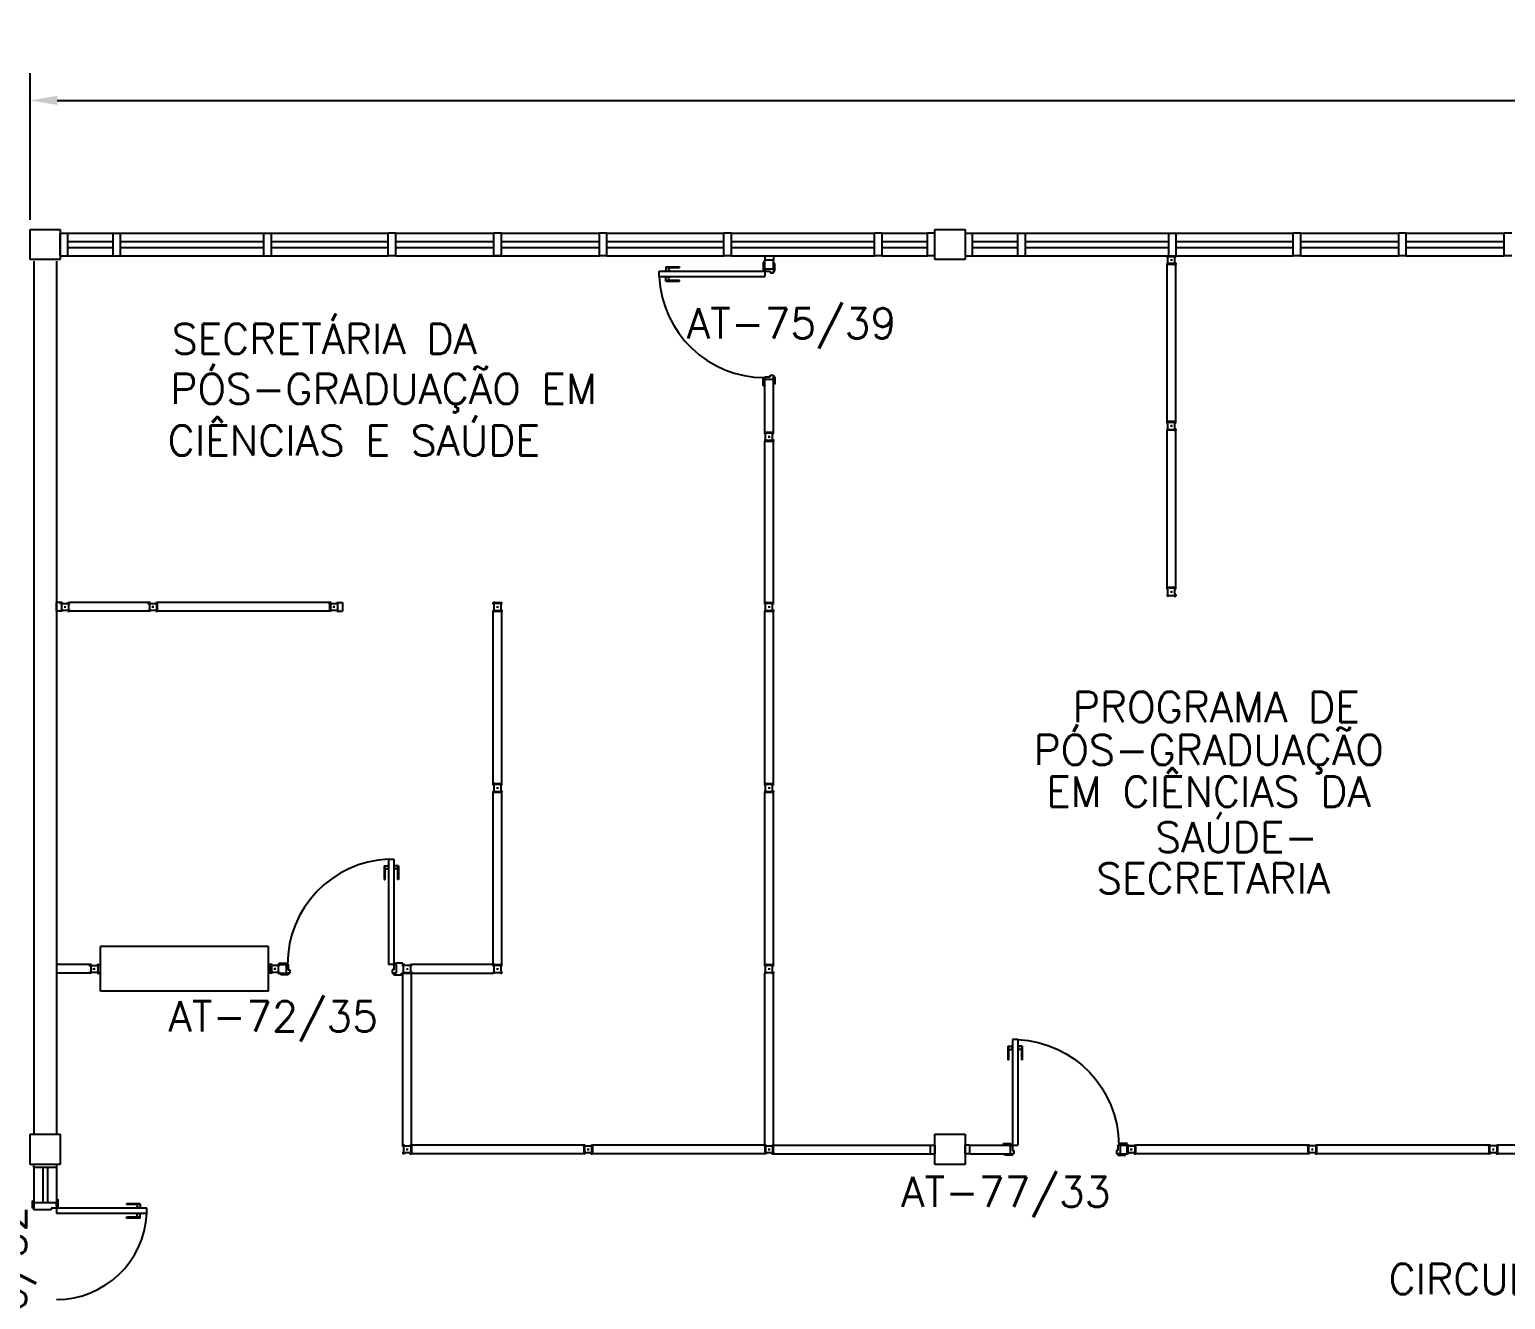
# Model space of a CAD drawing. Header units: millimetres. Extents: x 2069 to 2250, y 1124 to 1284.
# Drawn here: x 2139.21 to 2149, y 1159.99 to 1168.41 of the extents above; entities that cross this region are included whole.
import ezdxf

# ---------------------------------------------------------------- set-up
doc = ezdxf.new("R2010")
doc.units = ezdxf.units.MM
for name, color, linetype in [('ALV', 2, 'Continuous'), ('DIV', 2, 'Continuous'), ('DIV2', 2, 'Continuous'), ('DIVC', 2, 'Continuous'), ('ENDEREÇO', 2, 'Continuous'), ('JANELA', 1, 'Continuous'), ('MACANETA', 1, 'Continuous'), ('MARCO', 2, 'Continuous'), ('PILARES', 3, 'Continuous'), ('PORTA', 2, 'Continuous'), ('TEXTO', 2, 'Continuous')]:
    doc.layers.add(name, color=color, linetype=linetype)
doc.styles.get("Standard").update_dxf_attribs({"font": 'arial.ttf'})
doc.styles.add('UNB-100', font='simplex.shx', dxfattribs={"height": 0.2})
doc.dimstyles.get("Standard").update_dxf_attribs({"dimtxt": 0.18, "dimasz": 0.18, "dimexe": 0.18, "dimexo": 0.0625, "dimgap": 0.09, "dimtad": 0, "dimtih": 1, "dimtoh": 1, "dimdec": 4, "dimzin": 0, "dimdsep": 46, "dimtxsty": 'Standard', "dimcen": 0.09, "dimadec": 0, "dimazin": 0, "dimtfac": 1, "dimtdec": 4, "dimtofl": 0, "dimtmove": 0, "dimatfit": 3, "dimfxl": 1, "dimtolj": 1, "dimtzin": 0, "dimarcsym": 0})

# ---------------------------------------------------------------- blocks, each defined once
blk = doc.blocks.new('DIV12')
for p, q in [((-0.0051, 0), (0.0051, 0)), ((0, -0.0051), (0, 0.0051)), ((0.0285, 0.0285), (1.1715, 0.0285)), ((0.0285, -0.0285), (0.0285, 0.0285)), ((1.1715, -0.0285), (1.1715, 0.0285)), ((1.1949, 0), (1.2051, 0)), ((1.2, -0.0051), (1.2, 0.0051)), ((0.0285, -0.0285), (1.1715, -0.0285))]:
    blk.add_line(p, q)
blk = doc.blocks.new('DOOR-60')
at = {"layer": 'MACANETA', "color": 1}
for p, q in [((-0.08, -0.555), (-0.08, -0.465)), ((-0.08, -0.465), (-0.075, -0.465)), ((-0.075, -0.555), (-0.075, -0.465)), ((0.01, -0.555), (0.01, -0.465)), ((0.015, -0.465), (0.01, -0.465)), ((0.015, -0.555), (0.015, -0.465)), ((-0.08, -0.555), (-0.053, -0.555)), ((-0.075, -0.535), (-0.053, -0.535)), ((-0.053, -0.5275), (-0.05, -0.5275)), ((-0.053, -0.5625), (-0.053, -0.5275)), ((-0.053, -0.5625), (-0.05, -0.5625)), ((-0.012, -0.5275), (-0.015, -0.5275)), ((-0.012, -0.5625), (-0.015, -0.5625)), ((-0.012, -0.5625), (-0.012, -0.5275)), ((0.01, -0.535), (-0.012, -0.535)), ((0.015, -0.555), (-0.012, -0.555))]:
    blk.add_line(p, q, dxfattribs=at)
at = {"layer": 'PORTA'}
for p, q in [((-0.05, -0.6), (-0.05, 0)), ((-0.015, 0), (-0.05, 0)), ((-0.015, -0.6), (-0.015, 0)), ((-0.05, -0.6), (-0.015, -0.6))]:
    blk.add_line(p, q, dxfattribs=at)
at = {"layer": 'PORTA', "color": 1}
blk.add_arc((-0.02, 0), 0.6, 180, 267.13401, dxfattribs=at)
blk = doc.blocks.new('MTT')
for p, q in [((-0.0285, 0.0185), (-0.0285, 0.0285)), ((-0.0185, 0.0285), (-0.0285, 0.0285)), ((-0.0235, 0.0185), (-0.0285, 0.0185)), ((-0.0235, 0.0185), (-0.0235, -0.0185)), ((-0.0185, 0.0235), (-0.0185, 0.0285)), ((-0.0185, 0.0235), (0.0185, 0.0235)), ((-0.0049, 0), (0.0049, 0)), ((0, -0.0049), (0, 0.0049)), ((0.0185, 0.0235), (0.0185, 0.0285)), ((0.0185, 0.0285), (0.0285, 0.0285)), ((0.0235, 0.0185), (0.0285, 0.0185)), ((0.0235, 0.0185), (0.0235, -0.0185)), ((0.0285, 0.0185), (0.0285, 0.0285)), ((-0.0285, -0.0185), (-0.0235, -0.0185)), ((-0.0285, -0.0185), (-0.0285, -0.0285)), ((-0.0185, -0.0285), (-0.0285, -0.0285)), ((0.0185, -0.0235), (-0.0185, -0.0235)), ((-0.0185, -0.0235), (-0.0185, -0.0285)), ((0.0185, -0.0235), (0.0185, -0.0285)), ((0.0185, -0.0285), (0.0285, -0.0285)), ((0.0285, -0.0185), (0.0235, -0.0185)), ((0.0285, -0.0185), (0.0285, -0.0285))]:
    blk.add_line(p, q)
blk = doc.blocks.new('DIV11')
for p, q in [((-0.0051, 0), (0.0051, 0)), ((0, -0.0051), (0, 0.0051)), ((0.0285, 0.0285), (1.0715, 0.0285)), ((0.0285, -0.0285), (0.0285, 0.0285)), ((1.0715, -0.0285), (1.0715, 0.0285)), ((1.0949, 0), (1.1051, 0)), ((1.1, -0.0051), (1.1, 0.0051)), ((0.0285, -0.0285), (1.0715, -0.0285))]:
    blk.add_line(p, q)
blk = doc.blocks.new('IMTT')
for p, q in [((-0.0049, 0), (0.0049, 0)), ((0.0285, 0.0285), (0, 0.0285)), ((0, -0.0285), (0, 0.0285)), ((0.0285, -0.0285), (0, -0.0285))]:
    blk.add_line(p, q)
blk = doc.blocks.new('GCH12')
for p, q in [((0.0429, 0.1485), (1.1571, 0.1485)), ((0.0429, -0.1485), (0.0429, 0.1485)), ((1.1571, -0.1485), (1.1571, 0.1485)), ((-0.0051, 0), (0.0051, 0)), ((0, -0.0051), (0, 0.0051)), ((0.0285, -0.0285), (0.0285, 0.0285)), ((0.0285, 0.0285), (0.0429, 0.0285)), ((0.0429, 0.0305), (0.0429, 0.0285)), ((1.1571, 0.0305), (1.1571, 0.0285)), ((1.1715, 0.0285), (1.1571, 0.0285)), ((1.1715, -0.0285), (1.1715, 0.0285)), ((1.2051, 0), (1.1949, 0)), ((1.2, -0.0051), (1.2, 0.0051)), ((0.0285, -0.0285), (0.0429, -0.0285)), ((0.0429, -0.0285), (0.0429, -0.0305)), ((1.1571, -0.0285), (1.1571, -0.0305)), ((1.1715, -0.0285), (1.1571, -0.0285)), ((0.0429, -0.1485), (1.1571, -0.1485))]:
    blk.add_line(p, q)
blk = doc.blocks.new('DOOR70')
at = {"layer": 'MACANETA', "color": 1}
for p, q in [((-0.015, -0.565), (-0.01, -0.565)), ((-0.015, -0.655), (-0.015, -0.565)), ((-0.01, -0.655), (-0.01, -0.565)), ((0.08, -0.565), (0.075, -0.565)), ((0.075, -0.655), (0.075, -0.565)), ((0.08, -0.655), (0.08, -0.565)), ((-0.015, -0.655), (0.012, -0.655)), ((-0.01, -0.635), (0.012, -0.635)), ((0.012, -0.6625), (0.012, -0.6275)), ((0.012, -0.6275), (0.015, -0.6275)), ((0.012, -0.6625), (0.015, -0.6625)), ((0.053, -0.6275), (0.05, -0.6275)), ((0.053, -0.6625), (0.05, -0.6625)), ((0.053, -0.6625), (0.053, -0.6275)), ((0.075, -0.635), (0.053, -0.635)), ((0.08, -0.655), (0.053, -0.655))]:
    blk.add_line(p, q, dxfattribs=at)
at = {"layer": 'PORTA'}
for p, q in [((0.015, -0.7), (0.015, 0)), ((0.015, 0), (0.05, 0)), ((0.05, -0.7), (0.05, 0)), ((0.05, -0.7), (0.015, -0.7))]:
    blk.add_line(p, q, dxfattribs=at)
at = {"layer": 'PORTA', "color": 1}
blk.add_arc((0.02, 0), 0.7, 272.4563, 0, dxfattribs=at)
blk = doc.blocks.new('*D57')
at = {"layer": 'ALV', "color": 0, "lineweight": -2, "transparency": 16777216}
for p, q in [((2139.2133, 1167.1438), (2139.2133, 1168.1163)), ((2175.4133, 1167.1438), (2175.4133, 1168.1163)), ((2139.3933, 1167.9363), (2156.5044, 1167.9363)), ((2175.2333, 1167.9363), (2158.1221, 1167.9363))]:
    blk.add_line(p, q, dxfattribs=at)
at = {"layer": 'ALV', "color": 0, "transparency": 16777216}
for points in [[(2139.3933, 1167.9663), (2139.3933, 1167.9063), (2139.2133, 1167.9363)], [(2175.2333, 1167.9663), (2175.2333, 1167.9063), (2175.4133, 1167.9363)]]:
    blk.add_solid(points, dxfattribs=at)
at = {"layer": 'DEFPOINTS', "color": 0, "transparency": 16777216}
for p in [(2175.4133, 1167.9363), (2139.2133, 1167.0813), (2175.4133, 1167.0813)]:
    blk.add_point(p, dxfattribs=at)
at = {"layer": 'ALV', "color": 0, "transparency": 16777216, "insert": (2157.3133, 1167.9363), "char_height": 0.2, "attachment_point": 5}
blk.add_mtext('\\A1;{\\H4.5x;FS}', dxfattribs=at)

msp = doc.modelspace()

# ---------------------------------------------------------------- linework, layer by layer
at = {"layer": 'ALV'}
for p, q in [((2139.23825, 1166.87127), (2139.23825, 1161.08127)), ((2139.38825, 1166.87127), (2139.38825, 1161.08127)), ((2139.38825, 1160.88132), (2139.23825, 1160.88132))]:
    msp.add_line(p, q, dxfattribs=at)
at = {"layer": 'DIV2'}
for p, q in [((2142.28475, 1166.90627), (2142.34175, 1166.90627)), ((2142.33825, 1166.90627), (2142.28825, 1166.90627)), ((2142.33825, 1166.90627), (2142.28825, 1166.90627)), ((2142.31835, 1166.90627), (2142.30815, 1166.90627)), ((2142.31325, 1166.90117), (2142.31325, 1166.91137)), ((2144.08468, 1166.86377), (2144.07468, 1166.86377)), ((2144.07468, 1166.86377), (2144.07468, 1166.81377)), ((2144.07468, 1166.81377), (2144.08468, 1166.81377)), ((2144.08468, 1166.81877), (2144.08468, 1166.87777)), ((2144.14168, 1166.87777), (2144.08468, 1166.87777)), ((2144.08468, 1166.81877), (2144.14168, 1166.81877)), ((2144.08468, 1166.81877), (2144.08468, 1166.81377)), ((2144.08468, 1166.81377), (2144.08468, 1166.80377)), ((2144.08468, 1166.80377), (2144.11968, 1166.80377)), ((2144.11968, 1166.80377), (2144.11968, 1166.79377)), ((2144.11968, 1166.79377), (2144.14168, 1166.79377)), ((2144.14168, 1166.81877), (2144.14168, 1166.87777)), ((2144.15168, 1166.85377), (2144.14168, 1166.85377)), ((2144.14168, 1166.81877), (2144.14168, 1166.80377)), ((2144.14168, 1166.79377), (2144.14168, 1166.80377)), ((2144.14168, 1166.80377), (2144.15168, 1166.80377)), ((2144.15168, 1166.80377), (2144.15168, 1166.85377)), ((2144.11968, 1166.10377), (2144.11968, 1166.11377)), ((2144.11968, 1166.11377), (2144.14168, 1166.11377)), ((2144.14168, 1166.11377), (2144.14168, 1166.10377)), ((2144.07468, 1166.04377), (2144.07468, 1166.09377)), ((2144.07468, 1166.09377), (2144.08468, 1166.09377)), ((2144.08468, 1166.04377), (2144.07468, 1166.04377)), ((2144.08468, 1166.09377), (2144.08468, 1166.10377)), ((2144.08468, 1166.10377), (2144.11968, 1166.10377)), ((2144.08468, 1166.08877), (2144.08468, 1166.09377)), ((2144.08468, 1165.73477), (2144.08468, 1166.08877)), ((2144.08468, 1166.08877), (2144.14168, 1166.08877)), ((2144.14168, 1166.10377), (2144.15168, 1166.10377)), ((2144.14168, 1166.08877), (2144.14168, 1166.10377)), ((2144.14168, 1165.73477), (2144.14168, 1166.08877)), ((2144.15168, 1166.05377), (2144.14168, 1166.05377)), ((2144.15168, 1166.10377), (2144.15168, 1166.05377)), ((2144.14168, 1165.73477), (2144.08468, 1165.73477)), ((2144.08468, 1165.67777), (2144.14168, 1165.67777)), ((2144.08475, 1164.60633), (2144.08475, 1165.67777)), ((2144.11828, 1165.70627), (2144.10808, 1165.70627)), ((2144.11318, 1165.70117), (2144.11318, 1165.71137)), ((2144.14175, 1164.60633), (2144.14168, 1165.67777)), ((2139.99918, 1164.60633), (2139.47375, 1164.60633)), ((2139.99918, 1164.54933), (2139.47375, 1164.54933)), ((2142.28475, 1164.60633), (2142.34175, 1164.60633)), ((2142.30815, 1164.57783), (2142.31835, 1164.57783)), ((2142.31325, 1164.57273), (2142.31325, 1164.58293)), ((2144.08475, 1164.60633), (2144.14175, 1164.60633)), ((2144.10815, 1164.57783), (2144.11835, 1164.57783)), ((2144.11325, 1164.57273), (2144.11325, 1164.58293)), ((2139.61036, 1162.20633), (2139.38825, 1162.20633)), ((2140.86513, 1162.20633), (2140.86513, 1162.21633)), ((2140.86513, 1162.21633), (2140.91513, 1162.21633)), ((2140.86536, 1162.20633), (2140.91013, 1162.20633)), ((2140.91013, 1162.20633), (2140.91513, 1162.20633)), ((2140.91013, 1162.20633), (2140.91013, 1162.14933)), ((2140.91513, 1162.21633), (2140.91513, 1162.20633)), ((2140.91513, 1162.20633), (2140.92513, 1162.20633)), ((2140.92513, 1162.20633), (2140.92513, 1162.17133)), ((2141.62513, 1162.20633), (2141.62513, 1162.17133)), ((2141.63513, 1162.20633), (2141.62513, 1162.20633)), ((2141.63513, 1162.21633), (2141.63513, 1162.20633)), ((2141.68513, 1162.21633), (2141.63513, 1162.21633)), ((2141.64013, 1162.20633), (2141.63513, 1162.20633)), ((2141.64013, 1162.20633), (2141.64013, 1162.14933)), ((2141.68513, 1162.20633), (2141.68513, 1162.21633)), ((2142.28475, 1162.20633), (2141.74175, 1162.20633)), ((2139.61036, 1162.14933), (2139.38825, 1162.14933)), ((2140.86536, 1162.14933), (2140.91013, 1162.14933)), ((2140.87513, 1162.13933), (2140.87513, 1162.14933)), ((2140.92513, 1162.13933), (2140.87513, 1162.13933)), ((2140.91013, 1162.14933), (2140.92513, 1162.14933)), ((2140.92513, 1162.17133), (2140.93513, 1162.17133)), ((2140.92513, 1162.14933), (2140.92513, 1162.13933)), ((2140.93513, 1162.14933), (2140.92513, 1162.14933)), ((2140.93513, 1162.17133), (2140.93513, 1162.14933)), ((2141.61513, 1162.17133), (2141.61513, 1162.14933)), ((2141.62513, 1162.17133), (2141.61513, 1162.17133)), ((2141.61513, 1162.14933), (2141.62513, 1162.14933)), ((2141.64013, 1162.14933), (2141.62513, 1162.14933)), ((2141.62513, 1162.14933), (2141.62513, 1162.13933)), ((2141.62513, 1162.13933), (2141.67513, 1162.13933)), ((2141.67513, 1162.14933), (2141.74175, 1162.14933)), ((2141.67513, 1162.13933), (2141.67513, 1162.14933)), ((2141.68475, 1161.00977), (2141.68475, 1162.14933)), ((2141.74175, 1161.00977), (2141.74175, 1162.14933)), ((2141.74175, 1162.14933), (2142.28475, 1162.14933)), ((2144.08475, 1161.00977), (2144.08475, 1162.14933)), ((2144.14175, 1161.00977), (2144.14175, 1162.14933)), ((2145.66675, 1161.01977), (2145.71675, 1161.01977)), ((2145.66675, 1161.00977), (2145.66675, 1161.01977)), ((2145.71675, 1161.01977), (2145.71675, 1161.00977)), ((2146.43675, 1161.01977), (2146.43675, 1161.00977)), ((2146.48675, 1161.01977), (2146.43675, 1161.01977)), ((2146.48675, 1161.00977), (2146.48675, 1161.01977)), ((2145.41015, 1160.98127), (2145.42035, 1160.98127)), ((2145.41525, 1160.97617), (2145.41525, 1160.98637)), ((2145.44375, 1161.00977), (2145.71175, 1161.00977)), ((2145.44375, 1160.95277), (2145.44375, 1161.00977)), ((2145.44375, 1160.95277), (2145.71175, 1160.95277)), ((2145.67675, 1160.94277), (2145.67675, 1160.95277)), ((2145.72675, 1160.94277), (2145.67675, 1160.94277)), ((2145.71175, 1161.00977), (2145.71675, 1161.00977)), ((2145.71175, 1161.00977), (2145.71175, 1160.95277)), ((2145.71175, 1160.95277), (2145.72675, 1160.95277)), ((2145.71675, 1161.00977), (2145.72675, 1161.00977)), ((2145.72675, 1161.00977), (2145.72675, 1160.97477)), ((2145.72675, 1160.97477), (2145.73675, 1160.97477)), ((2145.72675, 1160.95277), (2145.72675, 1160.94277)), ((2145.73675, 1160.95277), (2145.72675, 1160.95277)), ((2145.73675, 1160.97477), (2145.73675, 1160.95277)), ((2146.41675, 1160.97477), (2146.41675, 1160.95277)), ((2146.42675, 1160.97477), (2146.41675, 1160.97477)), ((2146.41675, 1160.95277), (2146.42675, 1160.95277)), ((2146.42675, 1161.00977), (2146.42675, 1160.97477)), ((2146.43675, 1161.00977), (2146.42675, 1161.00977)), ((2146.44175, 1160.95277), (2146.42675, 1160.95277)), ((2146.42675, 1160.95277), (2146.42675, 1160.94277)), ((2146.42675, 1160.94277), (2146.47675, 1160.94277)), ((2146.44175, 1161.00977), (2146.43675, 1161.00977)), ((2146.44175, 1161.00977), (2146.48675, 1161.00977)), ((2146.44175, 1161.00977), (2146.44175, 1160.95277)), ((2146.44175, 1160.95277), (2146.48675, 1160.95277)), ((2146.47675, 1160.94277), (2146.47675, 1160.95277)), ((2146.48675, 1160.95277), (2146.48675, 1161.00977)), ((2146.51015, 1160.98127), (2146.52035, 1160.98127)), ((2146.52035, 1160.98127), (2146.51015, 1160.98127)), ((2146.51525, 1160.97617), (2146.51525, 1160.98637)), ((2146.51525, 1160.98637), (2146.51525, 1160.97617))]:
    msp.add_line(p, q, dxfattribs=at)
at = {"layer": 'JANELA', "color": 3}
for p, q in [((2139.41325, 1166.90627), (2139.41325, 1167.05627)), ((2139.41325, 1167.05627), (2139.46325, 1167.05627)), ((2139.46325, 1166.90627), (2139.46325, 1167.05627)), ((2139.76325, 1166.90627), (2139.76325, 1167.05627)), ((2139.76325, 1167.05627), (2139.81325, 1167.05627)), ((2139.81325, 1166.90627), (2139.81325, 1167.05627)), ((2140.76325, 1167.05627), (2140.81325, 1167.05627)), ((2140.76325, 1166.90627), (2140.76325, 1167.05627)), ((2140.81325, 1166.90627), (2140.81325, 1167.05627)), ((2141.58825, 1166.90627), (2141.58825, 1167.05627)), ((2141.63825, 1167.05627), (2141.58825, 1167.05627)), ((2141.63825, 1166.90627), (2141.63825, 1167.05627)), ((2142.33825, 1167.05627), (2142.28825, 1167.05627)), ((2142.28825, 1166.90627), (2142.28825, 1167.05627)), ((2142.28825, 1166.90627), (2142.28825, 1167.05627)), ((2142.33825, 1167.05627), (2142.28825, 1167.05627)), ((2142.33825, 1166.90627), (2142.33825, 1167.05627)), ((2142.33825, 1166.90627), (2142.33825, 1167.05627)), ((2142.98825, 1166.90627), (2142.98825, 1167.05627)), ((2143.03825, 1167.05627), (2142.98825, 1167.05627)), ((2143.03825, 1166.90627), (2143.03825, 1167.05627)), ((2143.81325, 1166.90627), (2143.81325, 1167.05627)), ((2143.86325, 1167.05627), (2143.81325, 1167.05627)), ((2143.86325, 1166.90627), (2143.86325, 1167.05627)), ((2144.86325, 1167.05627), (2144.81325, 1167.05627)), ((2144.81325, 1166.90627), (2144.81325, 1167.05627)), ((2144.86325, 1166.90627), (2144.86325, 1167.05627)), ((2145.21325, 1167.05627), (2145.16325, 1167.05627)), ((2145.16325, 1166.90627), (2145.16325, 1167.05627)), ((2145.21325, 1166.90627), (2145.21325, 1167.05627)), ((2145.41325, 1167.05627), (2145.46325, 1167.05627)), ((2145.46325, 1166.90627), (2145.46325, 1167.05627)), ((2145.76325, 1166.90627), (2145.76325, 1167.05627)), ((2145.76325, 1167.05627), (2145.81325, 1167.05627)), ((2145.81325, 1166.90627), (2145.81325, 1167.05627)), ((2146.76325, 1167.05627), (2146.81325, 1167.05627)), ((2146.76325, 1166.90627), (2146.76325, 1167.05627)), ((2146.81325, 1166.90627), (2146.81325, 1167.05627)), ((2147.58825, 1166.90627), (2147.58825, 1167.05627)), ((2147.63825, 1167.05627), (2147.58825, 1167.05627)), ((2147.63825, 1166.90627), (2147.63825, 1167.05627)), ((2148.28825, 1166.90627), (2148.28825, 1167.05627)), ((2148.33825, 1167.05627), (2148.28825, 1167.05627)), ((2148.33825, 1166.90627), (2148.33825, 1167.05627)), ((2149.03825, 1167.05627), (2148.98825, 1167.05627)), ((2148.98825, 1166.90627), (2148.98825, 1167.05627)), ((2139.41325, 1166.90627), (2139.46325, 1166.90627)), ((2139.76325, 1166.90627), (2139.81325, 1166.90627)), ((2140.76325, 1166.90627), (2140.81325, 1166.90627)), ((2141.63825, 1166.90627), (2141.58825, 1166.90627)), ((2143.03825, 1166.90627), (2142.98825, 1166.90627)), ((2143.86325, 1166.90627), (2143.81325, 1166.90627)), ((2144.86325, 1166.90627), (2144.81325, 1166.90627)), ((2145.21325, 1166.90627), (2145.16325, 1166.90627)), ((2145.41325, 1166.90627), (2145.46325, 1166.90627)), ((2145.76325, 1166.90627), (2145.81325, 1166.90627)), ((2146.76325, 1166.90627), (2146.81325, 1166.90627)), ((2147.63825, 1166.90627), (2147.58825, 1166.90627)), ((2148.33825, 1166.90627), (2148.28825, 1166.90627)), ((2149.03825, 1166.90627), (2148.98825, 1166.90627)), ((2139.23825, 1160.86132), (2139.23825, 1160.88132)), ((2139.38825, 1160.86132), (2139.23825, 1160.86132)), ((2139.38825, 1160.88132), (2139.38825, 1160.86132)), ((2139.38825, 1160.62632), (2139.23825, 1160.62632)), ((2139.23825, 1160.62632), (2139.23825, 1160.60632)), ((2139.38825, 1160.60632), (2139.38825, 1160.62632))]:
    msp.add_line(p, q, dxfattribs=at)
at = {"layer": 'JANELA', "color": 1}
for p, q in [((2139.46325, 1167.05627), (2139.76325, 1167.05627)), ((2139.46325, 1167.00127), (2139.76325, 1167.00127)), ((2139.81325, 1167.05627), (2140.76325, 1167.05627)), ((2139.81325, 1167.00127), (2140.76325, 1167.00127)), ((2140.81325, 1167.05627), (2141.58825, 1167.05627)), ((2140.81325, 1167.00127), (2141.58825, 1167.00127)), ((2141.63825, 1167.05627), (2142.28825, 1167.05627)), ((2141.63825, 1167.00127), (2142.28825, 1167.00127)), ((2142.33825, 1167.05627), (2142.98825, 1167.05627)), ((2142.33825, 1167.00127), (2142.98825, 1167.00127)), ((2143.03825, 1167.05627), (2143.81325, 1167.05627)), ((2143.03825, 1167.00127), (2143.81325, 1167.00127)), ((2143.86325, 1167.05627), (2144.81325, 1167.05627)), ((2143.86325, 1167.00127), (2144.81325, 1167.00127)), ((2144.86325, 1167.05627), (2145.16325, 1167.05627)), ((2144.86325, 1167.00127), (2145.16325, 1167.00127)), ((2145.46325, 1167.05627), (2145.76325, 1167.05627)), ((2145.46325, 1167.00127), (2145.76325, 1167.00127)), ((2145.81325, 1167.05627), (2146.76325, 1167.05627)), ((2145.81325, 1167.00127), (2146.76325, 1167.00127)), ((2146.81325, 1167.05627), (2147.58825, 1167.05627)), ((2146.81325, 1167.00127), (2147.58825, 1167.00127)), ((2147.63825, 1167.05627), (2148.28825, 1167.05627)), ((2147.63825, 1167.00127), (2148.28825, 1167.00127)), ((2148.33825, 1167.05627), (2148.98825, 1167.05627)), ((2148.33825, 1167.00127), (2148.98825, 1167.00127)), ((2139.46325, 1166.96127), (2139.76325, 1166.96127)), ((2139.46325, 1166.90627), (2139.76325, 1166.90627)), ((2139.81325, 1166.96127), (2140.76325, 1166.96127)), ((2139.81325, 1166.90627), (2140.76325, 1166.90627)), ((2140.81325, 1166.96127), (2141.58825, 1166.96127)), ((2140.81325, 1166.90627), (2141.58825, 1166.90627)), ((2141.63825, 1166.96127), (2142.28825, 1166.96127)), ((2141.63825, 1166.90627), (2142.28825, 1166.90627)), ((2142.33825, 1166.96127), (2142.98825, 1166.96127)), ((2142.33825, 1166.90627), (2142.98825, 1166.90627)), ((2143.03825, 1166.96127), (2143.81325, 1166.96127)), ((2143.03825, 1166.90627), (2143.81325, 1166.90627)), ((2143.86325, 1166.96127), (2144.81325, 1166.96127)), ((2143.86325, 1166.90627), (2144.81325, 1166.90627)), ((2144.86325, 1166.96127), (2145.16325, 1166.96127)), ((2144.86325, 1166.90627), (2145.16325, 1166.90627)), ((2145.46325, 1166.96127), (2145.76325, 1166.96127)), ((2145.46325, 1166.90627), (2145.76325, 1166.90627)), ((2145.81325, 1166.96127), (2146.76325, 1166.96127)), ((2145.81325, 1166.90627), (2146.76325, 1166.90627)), ((2146.81325, 1166.96127), (2147.58825, 1166.96127)), ((2146.81325, 1166.90627), (2147.58825, 1166.90627)), ((2147.63825, 1166.96127), (2148.28825, 1166.96127)), ((2147.63825, 1166.90627), (2148.28825, 1166.90627)), ((2148.33825, 1166.96127), (2148.98825, 1166.96127)), ((2148.33825, 1166.90627), (2148.98825, 1166.90627))]:
    msp.add_line(p, q, dxfattribs=at)
at = {"layer": 'JANELA'}
for p, q in [((2139.23825, 1160.86132), (2139.23825, 1160.62632)), ((2139.29825, 1160.86132), (2139.29825, 1160.62632)), ((2139.32825, 1160.86132), (2139.32825, 1160.62632)), ((2139.38825, 1160.86132), (2139.38825, 1160.62632))]:
    msp.add_line(p, q, dxfattribs=at)
at = {"layer": 'MARCO'}
for p, q in [((2139.22825, 1160.59132), (2139.22825, 1160.64132)), ((2139.22825, 1160.64132), (2139.23825, 1160.64132)), ((2139.38825, 1160.65132), (2139.39825, 1160.65132)), ((2139.39825, 1160.65132), (2139.39825, 1160.60132)), ((2139.23825, 1160.59132), (2139.22825, 1160.59132)), ((2139.23825, 1160.60632), (2139.23825, 1160.59132)), ((2139.23825, 1160.58132), (2139.23825, 1160.59132)), ((2139.35325, 1160.58132), (2139.23825, 1160.58132)), ((2139.38825, 1160.59132), (2139.35325, 1160.59132)), ((2139.35325, 1160.59132), (2139.35325, 1160.58132)), ((2139.38825, 1160.60632), (2139.38825, 1160.60132)), ((2139.39825, 1160.60132), (2139.38825, 1160.60132)), ((2139.38825, 1160.60132), (2139.38825, 1160.59132))]:
    msp.add_line(p, q, dxfattribs=at)
at = {"layer": 'PILARES'}
for p, q in [((2139.21325, 1167.08127), (2139.41325, 1167.08127)), ((2139.21325, 1166.88127), (2139.21325, 1167.08127)), ((2139.41325, 1167.08127), (2139.41325, 1166.88127)), ((2145.21325, 1167.08127), (2145.41325, 1167.08127)), ((2145.21325, 1166.88127), (2145.21325, 1167.08127)), ((2145.41325, 1167.08127), (2145.41325, 1166.88127)), ((2139.41325, 1166.88127), (2139.21325, 1166.88127)), ((2145.41325, 1166.88127), (2145.21325, 1166.88127)), ((2139.21325, 1161.08127), (2139.41325, 1161.08127)), ((2139.21325, 1160.88127), (2139.21325, 1161.08127)), ((2139.41325, 1161.08127), (2139.41325, 1160.88127)), ((2145.21325, 1161.08127), (2145.41325, 1161.08127)), ((2145.21325, 1160.88127), (2145.21325, 1161.08127)), ((2145.41325, 1161.08127), (2145.41325, 1160.88127)), ((2139.41325, 1160.88127), (2139.21325, 1160.88127)), ((2145.41325, 1160.88127), (2145.21325, 1160.88127))]:
    msp.add_line(p, q, dxfattribs=at)

# ---------------------------------------------------------------- block references
at = {"layer": 'DIV', "rotation": 270}
msp.add_blockref('DOOR70', (2144.08468, 1166.81877), dxfattribs=at)
at = {"layer": 'DIV', "xscale": -1}
msp.add_blockref('GCH12', (2140.83686, 1162.17783), dxfattribs=at)
at = {"layer": 'DIV2'}
for name, p, rotation in [('IMTT', (2144.11318, 1166.87777), 90), ('MTT', (2146.78132, 1166.87777), 180), ('DIV11', (2146.78132, 1165.77777), 90), ('DIV11', (2146.78132, 1164.67777), 90), ('DIV12', (2141.22768, 1164.57783), 180), ('IMTT', (2141.28468, 1164.57783), 180), ('DIV12', (2142.91325, 1160.98127), 180), ('DIV12', (2144.11325, 1160.98127), 180), ('DIV12', (2144.11325, 1160.98127), 180), ('IMTT', (2145.21325, 1160.98127), 180), ('IMTT', (2145.21325, 1160.98127), 180), ('MTT', (2146.51525, 1160.98127), 270), ('DIV12', (2147.71525, 1160.98127), 180), ('MTT', (2147.71525, 1160.98127), 270), ('DIV12', (2148.91525, 1160.98127), 180), ('MTT', (2148.91525, 1160.98127), 270), ('DIV12', (2150.11525, 1160.98127), 180)]:
    msp.add_blockref(name, p, dxfattribs=dict(at, rotation=rotation))
at = {"layer": 'DIV2', "xscale": -1}
for name, p, rotation in [('MTT', (2144.11318, 1165.70627), 180), ('MTT', (2146.78132, 1165.77777), 180), ('MTT', (2146.78132, 1164.67777), 180), ('MTT', (2142.31325, 1164.57783), 180), ('DIV12', (2142.31325, 1163.37783), 270), ('MTT', (2144.11325, 1164.57783), 180), ('DIV12', (2144.11325, 1163.37783), 270), ('MTT', (2142.31325, 1163.37783), 180), ('DIV12', (2142.31325, 1162.17783), 270), ('MTT', (2144.11325, 1163.37783), 180), ('DIV12', (2144.11325, 1162.17783), 270), ('MTT', (2140.83686, 1162.17783), 270), ('MTT', (2141.71325, 1162.17783), 180), ('MTT', (2142.31325, 1162.17783), 180), ('MTT', (2144.11325, 1162.17783), 180)]:
    msp.add_blockref(name, p, dxfattribs=dict(at, rotation=rotation))
at = {"layer": 'DIV2'}
for name, p in [('IMTT', (2139.38825, 1164.57783)), ('MTT', (2139.44525, 1164.57783)), ('MTT', (2140.02768, 1164.57783)), ('MTT', (2141.22768, 1164.57783)), ('MTT', (2139.63886, 1162.17783)), ('MTT', (2141.71325, 1160.98127)), ('MTT', (2142.91325, 1160.98127)), ('MTT', (2142.91325, 1160.98127)), ('MTT', (2144.11325, 1160.98127)), ('MTT', (2144.11325, 1160.98127)), ('DIV11', (2144.11325, 1160.98127)), ('DIV11', (2144.11325, 1160.98127)), ('IMTT', (2145.41325, 1160.98127)), ('IMTT', (2145.41325, 1160.98127)), ('MTT', (2146.51525, 1160.98127))]:
    msp.add_blockref(name, p, dxfattribs=at)
at = {"layer": 'DIVC', "rotation": 180.0000000051447}
msp.add_blockref('DOOR70', (2141.64013, 1162.20633), dxfattribs=at)
at = {"layer": 'DIVC', "xscale": -1, "rotation": 179.9999999948553}
msp.add_blockref('DOOR70', (2145.71175, 1161.00977), dxfattribs=at)
at = {"layer": 'PORTA', "rotation": 90.0000000025723}
msp.add_blockref('DOOR-60', (2139.38825, 1160.60632), dxfattribs=at)

# ---------------------------------------------------------------- texts
at = {"layer": 'ENDEREÇO', "style": 'UNB-100'}
for s, p in [('AT-75/39', (2143.56845, 1166.35835)), ('AT-72/35', (2140.13146, 1161.76337)), ('AT-77/33', (2144.98952, 1160.59965))]:
    msp.add_text(s, height=0.2, dxfattribs=at).set_placement(p)
msp.add_text('AT-70/32', height=0.2, rotation=90, dxfattribs=at).set_placement((2139.18712, 1159.2186))
at = {"layer": 'TEXTO', "style": 'UNB-100'}
for s, p in [('SECRETÁRIA DA ', (2140.15278, 1166.25572)), ('PÓS-GRADUAÇÃO EM ', (2140.14308, 1165.92399)), ('CIÊNCIAS E SAÚDE', (2140.12574, 1165.58109)), ('PROGRAMA DE', (2146.12738, 1163.81487)), ('PÓS-GRADUAÇÃO', (2145.86688, 1163.53066)), ('EM CIÊNCIAS DA', (2145.95091, 1163.25363)), ('SAÚDE-', (2146.67358, 1162.95141)), ('SECRETARIA', (2146.28258, 1162.67851)), ('CIRCULAÇÃO', (2148.2213, 1160.02222))]:
    msp.add_text(s, height=0.2, dxfattribs=at).set_placement(p)

# ---------------------------------------------------------------- dimensions: what is measured, and where the dimension line sits
at = {"layer": 'ALV'}
dim = msp.add_linear_dim(base=(2175.41325, 1167.93634), p1=(2139.21325, 1167.08127), p2=(2175.41325, 1167.08127), text='{\\H4.5x;FS}', dimstyle='Standard', override={"dimtxt": 0.2, "dimtix": 1}, dxfattribs=at)
dim.commit()
dim.dimension.update_dxf_attribs({"geometry": '*D57', "text_midpoint": (2157.31325, 1167.93634)})

doc.saveas('drawing.dxf')
